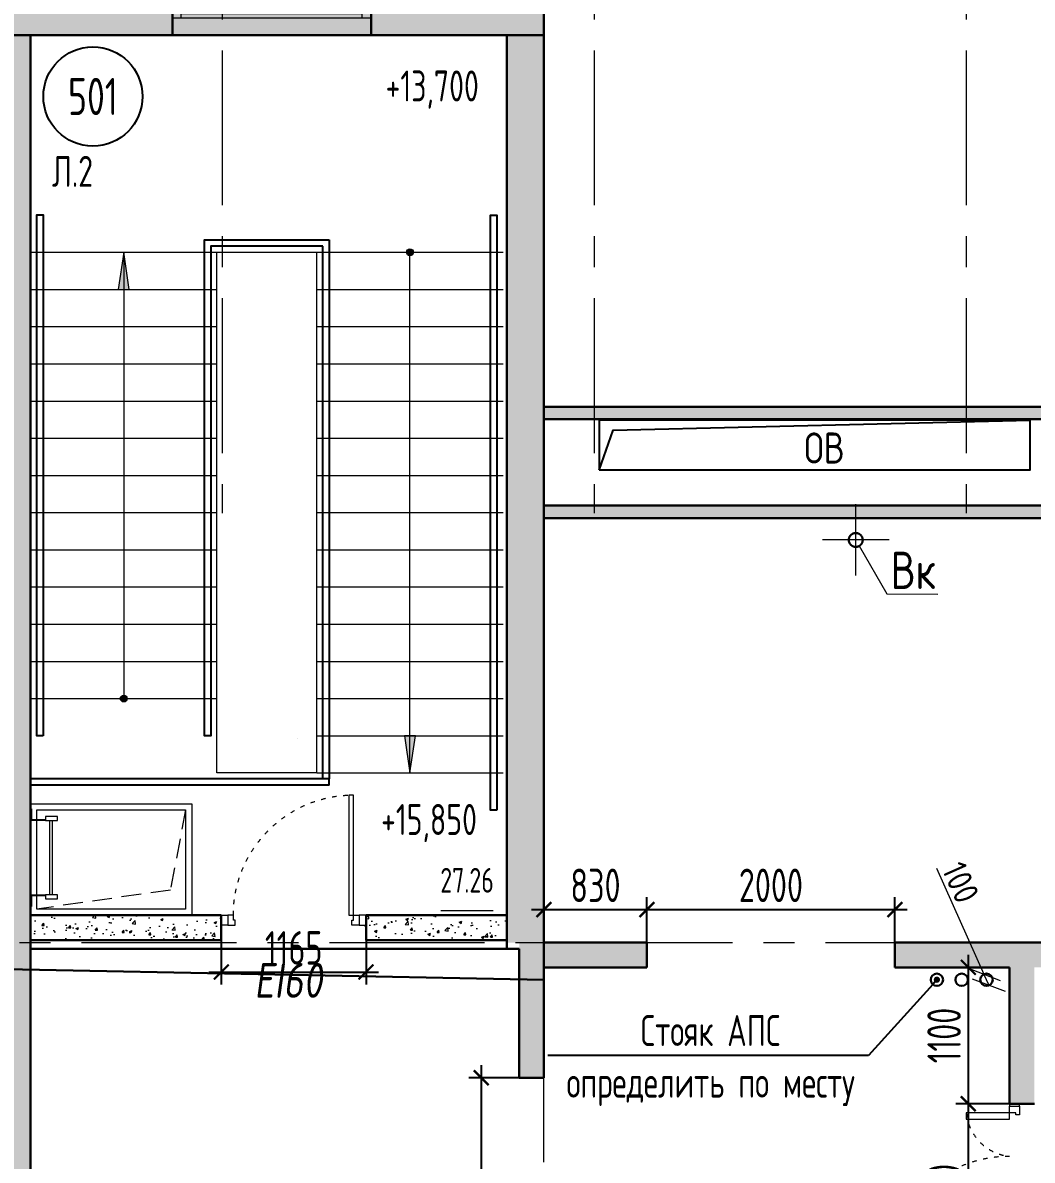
# Model space of a CAD drawing. Header units: millimetres. Extents: x -360149 to 682031, y -35655 to 209517.
# Drawn here: x 342516 to 350657, y 73410 to 82586 of the extents above; entities that cross this region are included whole.
import ezdxf
from ezdxf import colors
from ezdxf.entities.mleader import LeaderData, LeaderLine
from ezdxf.enums import TextEntityAlignment as Align
from ezdxf.math import Vec2, Vec3

# ---------------------------------------------------------------- set-up
doc = ezdxf.new("R2010")
doc.units = ezdxf.units.MM
doc.header["$MEASUREMENT"] = 0
doc.header["$PDMODE"] = 3
doc.header["$PDSIZE"] = -4
for name, pattern in [('ACAD_ISO03W100', [30, 12, -18]), ('CENTER', [2, 1.25, -0.25, 0.25, -0.25]), ('DASHED', [19.05, 12.7, -6.35]), ('HIDDEN2', [4.7625, 3.175, -1.5875])]:
    doc.linetypes.add(name, pattern=pattern)
doc.layers.get('0').update_dxf_attribs({"color": 250, "lineweight": 9})
doc.layers.get('Defpoints').update_dxf_attribs({"color": 6})
for name, color, linetype, lineweight in [('АР_Двери', 175, 'Continuous', 18), ('АР_Двери фасада', 1, 'Continuous', 15), ('АР_Лестницы', 250, 'Continuous', 15), ('АР_Лестницы ограждение', 94, 'Continuous', 25), ('АР_Маркер экспликации', 239, 'Continuous', 13), ('АР_Номер помещения', 1, 'Continuous', 25), ('АР_Окна БЛОК', 250, 'Continuous', 13), ('АР_Оси', 195, 'Continuous', 9), ('АР_Отметки', 250, 'Continuous', 15), ('АР_Перегородки газоблок', 165, 'Continuous', 30), ('АР_Перегородки газоблок_Штрих', 165, 'Continuous', 5), ('АР_Помещения_площадь', 19, 'Continuous', 9), ('АР_стены', 250, 'Continuous', 30), ('АР_Сущ Несущая стена', 216, 'Continuous', 30), ('АР_Штриховка монолит', 250, 'Continuous', 9), ('Подвал', 250, 'Continuous', 30), ('Специальное оборудование', 7, 'Continuous', 9), ('СС_СКК_Лоток', 170, 'Continuous', 25)]:
    doc.layers.add(name, color=color, linetype=linetype, lineweight=lineweight)
doc.layers.add('АР_Отверстия', color=251, linetype='Continuous')
doc.layers.add('М_проемы ОВ 4-5эт', color=30, linetype='Continuous')
doc.layers.add('АР_ПБ_Двери', color=7, linetype='Continuous', lineweight=15, true_color=0xdb0000)
doc.layers.add('Для уточнения шахт ОВ', color=20, linetype='Continuous', lineweight=30, plot=False)
doc.styles.add('GOST Common', font='GOST Common.ttf', dxfattribs={"width": 0.9, "height": 200})
doc.styles.add('ICOCPEUR', font='isocpeur.ttf')
doc.styles.add('ISOCPEUR', font='isocpeur.ttf', dxfattribs={"width": 0.7})
doc.styles.get("Standard").update_dxf_attribs({"font": 'isocpeur.ttf', "width": 0.7})
doc.styles.add('Архитект', font='isocpeur.ttf', dxfattribs={"width": 0.8, "oblique": 8})
doc.dimstyles.new('ADSK_Основной_2_мм', dxfattribs={"dimscale": 304.8, "dimtxt": 201.142999, "dimasz": 0.656168, "dimexe": 0.492126, "dimexo": 0.492126, "dimgap": 0.098425, "dimtad": 1, "dimdec": 1, "dimrnd": 0.1, "dimdsep": 46, "dimtxsty": 'GOST Common', "dimblk1": 'OBLIQUE', "dimblk2": 'OBLIQUE', "dimsah": 1, "dimcen": 0.09, "dimdle": 0.492126, "dimazin": 2, "dimtfac": 1, "dimtdec": 4, "dimtix": 1, "dimtmove": 0, "dimatfit": 3, "dimfxl": 1, "dimtvp": 1, "dimtolj": 1, "dimtzin": 0, "dimlwd": 20, "dimlwe": 20, "dimarcsym": 2})
doc.dimstyles.new('R_100', dxfattribs={"dimtxt": 270, "dimasz": 120, "dimexe": 100, "dimexo": 0, "dimgap": 60, "dimtad": 1, "dimdec": 0, "dimrnd": 5, "dimzin": 0, "dimdsep": 46, "dimtxsty": 'ISOCPEUR', "dimblk": 'ARCHTICK', "dimcen": 0, "dimdle": 100, "dimclrd": 256, "dimclre": 256, "dimclrt": 256, "dimadec": 0, "dimazin": 0, "dimtfac": 2, "dimtdec": 0, "dimtofl": 0, "dimtmove": 1, "dimatfit": 3, "dimfxl": 1, "dimtvp": 3, "dimtolj": 1, "dimtzin": 0, "dimarcsym": 0})
pattern_1 = [(50, (0.03, 270.04), (215.178055, -18.82564), [22.5, -247.5]), (355, (0.03, 270.04), (-41.6254, 225.65764), [18, -198]), (100.451444, (17.96, 268.47), (173.55265, 206.832), [19.12206, -210.34263]), (46.1842, (0.03, 330.04), (320.1724, -49.65578), [33.75, -371.25]), (96.63564, (26.7, 325.9), (280.39858, 292.23558), [28.6831, -315.51413]), (351.18416, (0.03, 330.04), (280.39858, 292.23558), [27, -297]), (21, (30.03, 315.04), (179.07212, -120.78567), [22.5, -247.5]), (326, (30.03, 315.04), (72.9946, 217.54501), [18, -198]), (71.451445, (44.95, 304.97), (252.06671, 96.75935), [19.12206, -210.34263]), (37.5, (0.03, 270.04), (3.647957, 99.868156), [0, -195.6, 0, -201, 0, -198.75]), (7.5, (0.03, 270.04), (78.92086, 118.323514), [0, -114.6, 0, -191.1, 0, -75.75]), (327.5, (-66.87, 270.04), (160.14673, -6.766462), [0, -75, 0, -234, 0, -310.5]), (317.5, (-96.87, 270.04), (174.95585, 30.031495), [0, -97.5, 0, -155.4, 0, -220.5])]

# ---------------------------------------------------------------- blocks, each defined once
blk = doc.blocks.new('_ArchTick')
at = {"color": 0, "linetype": 'ByBlock', "const_width": 0.15}
blk.add_lwpolyline([(-0.5, -0.5), (0.5, 0.5)], dxfattribs=at)
blk = doc.blocks.new('*D666')
at = {"layer": 'Defpoints', "lineweight": -2, "ltscale": 100, "transparency": 16777216}
for p, q in [((346213.5, 74175.7), (346213.5, 71975.7)), ((346519.6, 74075.7), (346113.5, 74075.7)), ((346500.5, 72075.7), (346113.5, 72075.7))]:
    blk.add_line(p, q, dxfattribs=at)
at = {"layer": 'Defpoints', "color": 0, "lineweight": 13, "ltscale": 100, "transparency": 16777216}
for p in [(346519.6, 74075.7), (346213.5, 72075.7), (346500.5, 72075.7)]:
    blk.add_point(p, dxfattribs=at)
at = {"layer": 'Defpoints', "lineweight": -2, "ltscale": 100, "transparency": 16777216, "xscale": 120, "yscale": 120, "zscale": 120}
for p, rotation in [((346213.5, 74075.7), 90), ((346213.5, 72075.7), 270)]:
    blk.add_blockref('_ArchTick', p, dxfattribs=dict(at, rotation=rotation))
at = {"layer": 'Defpoints', "lineweight": 30, "ltscale": 100, "transparency": 16777216, "insert": (346018.5, 73075.7), "char_height": 270, "attachment_point": 5, "rotation": 90, "style": 'ISOCPEUR'}
blk.add_mtext('\\A1;2000', dxfattribs=at)
blk = doc.blocks.new('*D736')
at = {"layer": 'Defpoints', "lineweight": -2, "ltscale": 100, "transparency": 16777216}
for p, q in [((350141, 73965.7), (350141, 72295.7)), ((350474.6, 73865.7), (350041, 73865.7)), ((350474.6, 72395.7), (350041, 72395.7))]:
    blk.add_line(p, q, dxfattribs=at)
at = {"layer": 'Defpoints', "color": 0, "lineweight": 13, "ltscale": 100, "transparency": 16777216}
for p in [(350474.6, 73865.7), (350141, 72395.7), (350474.6, 72395.7)]:
    blk.add_point(p, dxfattribs=at)
at = {"layer": 'Defpoints', "lineweight": -2, "ltscale": 100, "transparency": 16777216, "xscale": 120, "yscale": 120, "zscale": 120}
for p, rotation in [((350141, 73865.7), 90), ((350141, 72395.7), 270)]:
    blk.add_blockref('_ArchTick', p, dxfattribs=dict(at, rotation=rotation))
at = {"layer": 'Defpoints', "lineweight": 30, "ltscale": 100, "transparency": 16777216, "insert": (349946, 73130.7), "char_height": 270, "attachment_point": 5, "rotation": 90, "style": 'ISOCPEUR'}
blk.add_mtext('\\A1;1470', dxfattribs=at)
blk = doc.blocks.new('*U362')
at = {"true_color": 0xffffff}
h = blk.add_hatch(color=7, dxfattribs=at)
h.dxf.hatch_style = 1
h.paths.add_polyline_path([(-1600, -140), (0, -140), (0, 220), (-1600, 220)])
at = {"lineweight": 30}
for p, q in [((-1600, -140), (-1600, 220)), ((0, -140), (0, 220))]:
    blk.add_line(p, q, dxfattribs=at)
for p, q in [((0, 220), (-1600, 220)), ((-1600, 70), (0, 70)), ((-1600, 0), (0, 0)), ((-1530, 0), (-1530, 70)), ((-1530, 35), (-70, 35)), ((-70, 0), (-70, 70)), ((-1600, -140), (0, -140)), ((-1600, -140), (-1600, -140)), ((-1600, -140), (-1600, -140)), ((0, -140), (0, -140)), ((0, -140), (0, -140))]:
    blk.add_line(p, q)
blk = doc.blocks.new('*D751')
at = {"layer": 'Defpoints', "lineweight": -2, "ltscale": 100, "transparency": 16777216}
for p, q in [((350141, 75065.7), (350141, 73765.7)), ((350474.6, 74965.7), (350041, 74965.7)), ((350474.6, 73865.7), (350041, 73865.7))]:
    blk.add_line(p, q, dxfattribs=at)
at = {"layer": 'Defpoints', "color": 0, "lineweight": 13, "ltscale": 100, "transparency": 16777216}
for p in [(350474.6, 74965.7), (350141, 73865.7), (350474.6, 73865.7)]:
    blk.add_point(p, dxfattribs=at)
at = {"layer": 'Defpoints', "lineweight": -2, "ltscale": 100, "transparency": 16777216, "xscale": 120, "yscale": 120, "zscale": 120}
for p, rotation in [((350141, 74965.7), 90), ((350141, 73865.7), 270)]:
    blk.add_blockref('_ArchTick', p, dxfattribs=dict(at, rotation=rotation))
at = {"layer": 'Defpoints', "lineweight": 30, "ltscale": 100, "transparency": 16777216, "insert": (349946, 74415.7), "char_height": 270, "attachment_point": 5, "rotation": 90, "style": 'ISOCPEUR'}
blk.add_mtext('\\A1;1100', dxfattribs=at)
blk = doc.blocks.new('*D755')
at = {"layer": 'Defpoints', "lineweight": -2, "ltscale": 100, "transparency": 16777216}
for p, q in [((346719.6, 75165.7), (346719.6, 75532)), ((347549.6, 75165.7), (347549.6, 75532)), ((346619.6, 75432), (347649.6, 75432))]:
    blk.add_line(p, q, dxfattribs=at)
at = {"layer": 'Defpoints', "color": 0, "lineweight": 13, "ltscale": 100, "transparency": 16777216}
for p in [(347549.6, 75432), (346719.6, 75165.7), (347549.6, 75165.7)]:
    blk.add_point(p, dxfattribs=at)
at = {"layer": 'Defpoints', "lineweight": -2, "ltscale": 100, "transparency": 16777216, "xscale": 120, "yscale": 120, "zscale": 120, "rotation": 180}
blk.add_blockref('_ArchTick', (346719.6, 75432), dxfattribs=at)
at = {"layer": 'Defpoints', "lineweight": -2, "ltscale": 100, "transparency": 16777216, "xscale": 120, "yscale": 120, "zscale": 120}
blk.add_blockref('_ArchTick', (347549.6, 75432), dxfattribs=at)
at = {"layer": 'Defpoints', "lineweight": 30, "ltscale": 100, "transparency": 16777216, "insert": (347134.6, 75627), "char_height": 270, "attachment_point": 5, "style": 'ISOCPEUR'}
blk.add_mtext('\\A1;830', dxfattribs=at)
blk = doc.blocks.new('*D756')
at = {"layer": 'Defpoints', "lineweight": -2, "ltscale": 100, "transparency": 16777216}
for p, q in [((347549.6, 75165.7), (347549.6, 75532)), ((349549.6, 75165.7), (349549.6, 75532)), ((347449.6, 75432), (349649.6, 75432))]:
    blk.add_line(p, q, dxfattribs=at)
at = {"layer": 'Defpoints', "color": 0, "lineweight": 13, "ltscale": 100, "transparency": 16777216}
for p in [(349549.6, 75432), (347549.6, 75165.7), (349549.6, 75165.7)]:
    blk.add_point(p, dxfattribs=at)
at = {"layer": 'Defpoints', "lineweight": -2, "ltscale": 100, "transparency": 16777216, "xscale": 120, "yscale": 120, "zscale": 120, "rotation": 180}
blk.add_blockref('_ArchTick', (347549.6, 75432), dxfattribs=at)
at = {"layer": 'Defpoints', "lineweight": -2, "ltscale": 100, "transparency": 16777216, "xscale": 120, "yscale": 120, "zscale": 120}
blk.add_blockref('_ArchTick', (349549.6, 75432), dxfattribs=at)
at = {"layer": 'Defpoints', "lineweight": 30, "ltscale": 100, "transparency": 16777216, "insert": (348549.6, 75627), "char_height": 270, "attachment_point": 5, "style": 'ISOCPEUR'}
blk.add_mtext('\\A1;2000', dxfattribs=at)
blk = doc.blocks.new('_DotSmall')
at = {"color": 0, "linetype": 'ByBlock', "const_width": 0.5}
blk.add_lwpolyline([(-0.0625, 0, 1), (0.0625, 0, 1)], format="xyb", close=True, dxfattribs=at)
blk = doc.blocks.new('*D808')
at = {"layer": 'Defpoints', "lineweight": -2, "ltscale": 100, "transparency": 16777216}
for p, q in [((344117.6, 75185.7), (344117.6, 74828)), ((345284.6, 75185.7), (345284.6, 74828)), ((344017.6, 74928), (345384.6, 74928))]:
    blk.add_line(p, q, dxfattribs=at)
at = {"layer": 'Defpoints', "color": 0, "lineweight": 30, "ltscale": 100, "transparency": 16777216}
for p in [(344117.6, 75185.7), (345284.6, 75185.7), (345284.6, 74928)]:
    blk.add_point(p, dxfattribs=at)
at = {"layer": 'Defpoints', "lineweight": -2, "ltscale": 100, "transparency": 16777216, "xscale": 120, "yscale": 120, "zscale": 120, "rotation": 180}
blk.add_blockref('_ArchTick', (344117.6, 74928), dxfattribs=at)
at = {"layer": 'Defpoints', "lineweight": -2, "ltscale": 100, "transparency": 16777216, "xscale": 120, "yscale": 120, "zscale": 120}
blk.add_blockref('_ArchTick', (345284.6, 74928), dxfattribs=at)
at = {"layer": 'Defpoints', "lineweight": 30, "ltscale": 100, "transparency": 16777216, "insert": (344701.1, 75123), "char_height": 270, "attachment_point": 5, "style": 'ISOCPEUR'}
blk.add_mtext('\\A1;1165', dxfattribs=at)
blk = doc.blocks.new('*U895')
for points in [[(-55, -80), (-55, 0), (-115, 0), (-115, -40), (-100, -40), (-100, -80), (-55, -80)], [(0, 0), (0, -80), (-55, -80), (-55, 0), (0, 0)], [(-1170, 0), (-1170, -80), (-1115, -80), (-1115, 0), (-1170, 0)], [(-1115, -80), (-1115, 0), (-1055, 0), (-1055, -40), (-1070, -40), (-1070, -80), (-1115, -80)]]:
    blk.add_lwpolyline(points)
blk.add_lwpolyline([(-100, -80), (-100, -1050), (-140, -1050), (-140, -80)], close=True)
at = {"linetype": 'ACAD_ISO03W100', "ltscale": 3}
blk.add_arc((-100, -80), 970, 180, 270, dxfattribs=at)
blk = doc.blocks.new('*U180')
at = {"layer": 'АР_Номер помещения', "color": 7}
blk.add_circle((-17268.8, 2991.2), 400, dxfattribs=at)
at = {"layer": 'АР_Помещения_площадь', "color": 7}
blk.add_line((-14040.9, -3578.2), (-14463.2, -3578.2), dxfattribs=at)
at = {"color": 7, "style": 'ISOCPEUR', "width": 0.7, "flags": 1}
blk.add_attdef('КАТЕГОРИЯ', (-499.2, -2092.2), '', height=250, dxfattribs=at)
at = {"layer": 'АР_Номер помещения', "color": 7, "style": 'ISOCPEUR', "width": 0.7}
blk.add_attdef('НОМЕР_ПОМЕЩЕНИЯ', text='', height=300, dxfattribs=at).set_placement((-17268.8, 2991.2), align=Align.MIDDLE_CENTER)
at = {"layer": 'АР_Помещения_площадь', "color": 7, "lineweight": 30, "width": 0.7, "flags": 104}
blk.add_attdef('ИМЯ_ПОМЕЩЕНИЯ', text='', height=100, dxfattribs=at).set_placement((157.6, 1217.1), align=Align.MIDDLE_CENTER)
at = {"layer": 'АР_Помещения_площадь', "color": 7, "style": 'ISOCPEUR', "width": 0.7}
blk.add_attdef('ПЛОЩАДЬ_ПОМЕЩЕНИЯ', text='', height=200, dxfattribs=at).set_placement((-14036, -3331.7), align=Align.MIDDLE_RIGHT)
blk = doc.blocks.new('*U962')
h = blk.add_hatch(color=256)
h.dxf.hatch_style = 1
edge = h.paths.add_edge_path()
edge.add_arc((0, 0), 27.6, 359.64, 719.64)
h = blk.add_hatch(color=256)
h.dxf.hatch_style = 1
h.paths.add_polyline_path([(3300, -44.3), (3300, 44.3), (3600, 0)])
blk.add_line((3600, 0), (0, 0))
blk.add_lwpolyline([(3300, 44.3), (3300, -44.3), (3600, 0), (3300, 44.3)])
blk.add_circle((0, 0), 27.6)
blk = doc.blocks.new('*U963')
h = blk.add_hatch(color=256)
h.dxf.hatch_style = 1
edge = h.paths.add_edge_path()
edge.add_arc((0, 0), 27.6, 359.64, 719.64)
h = blk.add_hatch(color=256)
h.dxf.hatch_style = 1
h.paths.add_polyline_path([(3900, -44.3), (3900, 44.3), (4200, 0)])
blk.add_line((4200, 0), (0, 0))
blk.add_lwpolyline([(3900, 44.3), (3900, -44.3), (4200, 0), (3900, 44.3)])
blk.add_circle((0, 0), 27.6)
blk = doc.blocks.new('A$C9b338701')
at = {"layer": 'Специальное оборудование'}
for p, q in [((-95.2875, 208.6161), (-95.2875, 217.5096)), ((-95.2875, 217.5096), (0, 217.5096)), ((-8.8935, 208.6161), (-95.2875, 208.6161)), ((-8.8935, 96.8121), (-8.8935, 208.6161)), ((0, 217.5096), (0, 96.8121)), ((598.775, 217.5096), (694.0625, 217.5096)), ((598.775, 96.8121), (598.775, 217.5096)), ((694.0625, 208.6161), (607.6685, 208.6161)), ((607.6685, 208.6161), (607.6685, 96.8121)), ((694.0625, 217.5096), (694.0625, 208.6161)), ((0, 96.8121), (-31.7625, 96.8121)), ((-31.7625, 96.8121), (-31.7625, 0)), ((0, 0), (0, 96.8121)), ((630.5375, 96.8121), (598.775, 96.8121)), ((598.775, 96.8121), (598.775, 0)), ((630.5375, 0), (630.5375, 96.8121)), ((-31.7625, 0), (0, 0)), ((598.775, 64.5414), (0, 64.5414)), ((0, 39.1314), (598.775, 39.1314)), ((598.775, 0), (630.5375, 0))]:
    blk.add_line(p, q, dxfattribs=at)
blk = doc.blocks.new('Полуторная_на лестницу')
for points in [[(75, 80), (75, 1080), (124.9, 1080), (124.9, 80)], [(1375.1, 430), (1375.1, 80), (1425, 80), (1425, 430)]]:
    blk.add_lwpolyline(points, close=True)
for points in [[(0, 0), (0, 80), (20, 80), (20, 0), (0, 0)], [(20, 80), (20, 0), (90, 0), (90, 30), (75, 30), (75, 80), (20, 80)], [(1480, 80), (1480, 0), (1410, 0), (1410, 30), (1425, 30), (1425, 80), (1480, 80)], [(1500, 0), (1500, 80), (1480, 80), (1480, 0), (1500, 0)]]:
    blk.add_lwpolyline(points)
at = {"linetype": 'ACAD_ISO03W100', "ltscale": 3}
for centre, radius, start, end in [((75, 80), 1000, 0, 90), ((1465.4, 39.6), 392.5, 95.90754, 174.09246)]:
    blk.add_arc(centre, radius, start, end, dxfattribs=at)
blk = doc.blocks.new('A$C0e870455')
at = {"layer": 'АР_Оси', "linetype": 'CENTER', "ltscale": 1000}
for p, q in [((0, -288.1), (0, 288.1)), ((268.5, 0), (-268.5, 0))]:
    blk.add_line(p, q, dxfattribs=at)
at = {"layer": 'АР_Оси', "linetype": 'CENTER', "lineweight": 30, "ltscale": 1000}
blk.add_circle((0, 0), 56, dxfattribs=at)
blk = doc.blocks.new('_Oblique')
at = {"color": 0, "linetype": 'ByBlock', "lineweight": -2}
blk.add_line((-0.5, -0.5), (0.5, 0.5), dxfattribs=at)
blk = doc.blocks.new('*D1559')
at = {"color": 0, "lineweight": 20, "transparency": 16777216}
for p in [(349886, 75765), (350308.3, 74820)]:
    blk.add_line(p, (350267.5, 74911.3), dxfattribs=at)
at = {"layer": 'Defpoints', "color": 0, "lineweight": 50, "transparency": 16777216}
for p in [(350267.5, 74911.3), (350308.3, 74820)]:
    blk.add_point(p, dxfattribs=at)
at = {"color": 0, "lineweight": 20, "transparency": 16777216, "xscale": 200, "yscale": 200, "zscale": 200}
for p, rotation in [((350267.5, 74911.3), 294.0770940997665), ((350308.3, 74820), 114.0770940997665)]:
    blk.add_blockref('_Oblique', p, dxfattribs=dict(at, rotation=rotation))
at = {"color": 0, "transparency": 16777216, "insert": (350079.4, 75651), "char_height": 200, "attachment_point": 5, "rotation": 294.07709, "style": 'GOST Common'}
blk.add_mtext('\\A1;100', dxfattribs=at)
blk = doc.blocks.new('_Dot')
at = {"color": 0, "linetype": 'ByBlock', "lineweight": -2}
blk.add_line((-0.5, 0), (-1, 0), dxfattribs=at)
at = {"color": 0, "linetype": 'ByBlock', "const_width": 0.5}
blk.add_lwpolyline([(-0.25, 0, 1), (0.25, 0, 1)], format="xyb", close=True, dxfattribs=at)

msp = doc.modelspace()

# ---------------------------------------------------------------- hatches: boundary and pattern name
at = {"layer": 'АР_Перегородки газоблок_Штрих', "ltscale": 100}
h = msp.add_hatch(dxfattribs=at)
h.set_pattern_fill('AR-CONC', color=256, scale=30)
h.set_pattern_definition([(50, (133394, 90), (215.17805, -18.82564), [22.5, -247.5]), (355, (133394, 90), (-41.6254, 225.65764), [18, -198]), (100.45144, (133411.92, 88.43), (173.55265, 206.832), [19.12206, -210.34263]), (46.1842, (133394, 150), (320.1724, -49.65578), [33.75, -371.25]), (96.63564, (133420.67, 145.86), (280.3986, 292.2356), [28.6831, -315.51413]), (351.18416, (133394, 150), (280.3986, 292.2356), [27, -297]), (21, (133424, 135), (179.07212, -120.78567), [22.5, -247.5]), (326, (133424, 135), (72.9946, 217.54501), [18, -198]), (71.45144, (133438.92, 124.93), (252.06671, 96.75935), [19.12206, -210.34263]), (37.5, (133393.99, 90), (3.647957, 99.868156), [0, -195.6, 0, -201, 0, -198.75]), (7.5, (133393.99, 90), (78.92086, 118.323514), [0, -114.6, 0, -191.1, 0, -75.75]), (327.5, (133327.09, 90), (160.14673, -6.766462), [0, -75, 0, -234, 0, -310.5]), (317.5, (133297.1, 90), (174.95585, 30.031495), [0, -97.5, 0, -155.4, 0, -220.5])])
h.paths.add_polyline_path([(351879.16, 79488.47), (346719.61, 79488.47), (346719.61, 79388.47), (351779.16, 79388.47), (351779.16, 78690.33), (351879.16, 78690.33)])
h.paths.add_polyline_path([(346719.61, 79488.47), (346719.61, 79388.47)], flags=17)
h = msp.add_hatch(dxfattribs=at)
h.set_pattern_fill('AR-CONC', color=256, scale=30)
h.set_pattern_definition([(50, (4140, 3594.68), (215.178055, -18.82564), [22.5, -247.5]), (355, (4140, 3594.68), (-41.6254, 225.65764), [18, -198]), (100.451444, (4157.93, 3593.11), (173.55265, 206.832), [19.12206, -210.34263]), (46.1842, (4140, 3654.68), (320.1724, -49.65578), [33.75, -371.25]), (96.63564, (4166.68, 3650.55), (280.39858, 292.23558), [28.6831, -315.51413]), (351.18416, (4140, 3654.68), (280.39858, 292.23558), [27, -297]), (21, (4170, 3639.68), (179.07212, -120.78567), [22.5, -247.5]), (326, (4170, 3639.68), (72.9946, 217.54501), [18, -198]), (71.451445, (4184.92, 3629.62), (252.06671, 96.75935), [19.12206, -210.34263]), (37.5, (4140, 3594.68), (3.647957, 99.868156), [0, -195.6, 0, -201, 0, -198.75]), (7.5, (4140, 3594.68), (78.92086, 118.323514), [0, -114.6, 0, -191.1, 0, -75.75]), (327.5, (4073.1, 3594.68), (160.14673, -6.766462), [0, -75, 0, -234, 0, -310.5]), (317.5, (4043.1, 3594.68), (174.95585, 30.031495), [0, -97.5, 0, -155.4, 0, -220.5])])
h.paths.add_polyline_path([(346719.61, 78590.33), (346719.61, 78710.33), (346719.61, 78710.33), (346719.61, 78590.33), (352812.41, 78590.33), (352812.59, 78690.33), (346719.55, 78690.33)])
h = msp.add_hatch(dxfattribs=at)
h.set_pattern_fill('AR-CONC', color=256, scale=30)
h.set_pattern_definition(pattern_1)
h.paths.add_polyline_path([(342579.65, 75265.68), (342579.65, 75385.68), (342579.65, 75385.68), (342579.65, 75185.68), (344117.53, 75185.68), (344117.77, 75385.69), (342579.65, 75385.68)])
h = msp.add_hatch(dxfattribs=at)
h.set_pattern_fill('AR-CONC', color=256, scale=30)
h.set_pattern_definition(pattern_1)
h.paths.add_polyline_path([(345274.65, 75265.68), (345274.65, 75385.68), (345274.65, 75385.68), (345274.65, 75185.68), (346419.5, 75185.68), (346419.74, 75385.68), (345274.65, 75385.68)])
at = {"layer": 'АР_Штриховка монолит', "ltscale": 100}
h = msp.add_hatch(dxfattribs=at)
h.set_pattern_fill('ANSI35', color=256, scale=500)
h.paths.add_polyline_path([(347549.61, 74965.68), (347549.61, 75165.68), (346719.61, 75165.68), (346719.61, 86350.68), (380919.61, 86350.68), (380919.61, 86650.68), (346419.61, 86650.68), (346419.61, 82685.68), (346419.61, 82485.68), (346419.61, 75165.68), (346519.61, 75165.68), (346519.61, 74075.68), (346719.61, 74075.68), (346719.61, 74965.68)])
h.paths.add_polyline_path([(349549.61, 75165.68), (349549.61, 74965.68), (350474.61, 74965.68), (350474.61, 73865.68), (350674.61, 73865.68), (350674.61, 74965.68), (355674.25, 74965.68), (355674.25, 75165.68)])
h = msp.add_hatch(dxfattribs=at)
h.set_pattern_fill('ANSI35', color=256, scale=500)
h.paths.add_polyline_path([(336004.61, 82485.68), (342379.61, 82485.68), (342379.61, 71075.68), (342579.61, 71075.68), (342579.61, 82485.68), (346419.61, 82485.68), (346419.61, 82685.68), (335804.62, 82685.68), (335804.61, 82485.68), (336004.61, 82485.68)])

# ---------------------------------------------------------------- linework, layer by layer
at = {"color": 1, "lineweight": 30}
for centre in [(349887.89, 74865.68), (350087.89, 74865.68), (350287.89, 74865.68)]:
    msp.add_circle(centre, 50, dxfattribs=at)
at = {"layer": 'Defpoints', "color": 3, "lineweight": 30, "ltscale": 100}
msp.add_lwpolyline([(329654.61, 55305.68), (329654.61, 64615.68), (336004.61, 64615.68), (336004.61, 82485.68), (342238.81, 82485.68), (342379.61, 74952), (346719.61, 74865.68), (346719.61, 86350.68), (380919.61, 86350.68), (380919.61, 74865.68), (385229.61, 74865.68)], dxfattribs=at)
msp.add_lwpolyline([(342579.61, 82485.68), (346419.62, 82485.68), (346419.62, 75115.65), (342579.61, 75115.65)], close=True, dxfattribs=at)
at = {"layer": 'АР_Двери', "ltscale": 75}
for points in [[(343879.69, 75385.76), (342579.69, 75385.68), (342579.64, 76285.68), (343879.64, 76285.76)], [(343829.69, 75435.76), (342629.69, 75435.69), (342629.64, 76235.69), (343829.64, 76235.76)], [(343829.69, 75435.76), (342629.69, 75435.69), (342629.64, 76235.69), (343829.64, 76235.76)]]:
    msp.add_lwpolyline(points, close=True, dxfattribs=at)
at = {"layer": 'АР_Двери фасада', "linetype": 'HIDDEN2', "lineweight": 15, "ltscale": 50}
msp.add_lwpolyline([(343829.64, 76235.76), (343706.68, 75589.3), (342629.69, 75435.69)], dxfattribs=at)
at = {"layer": 'АР_Лестницы', "color": 18, "ltscale": 100, "true_color": 0x000000}
for p, q in [((342579.61, 80734.24), (344081.99, 80734.24)), ((344081.92, 80734.2), (346389.61, 80734.24)), ((342579.61, 80434.24), (344081.99, 80434.24)), ((344887.24, 80434.24), (346389.61, 80434.24)), ((342579.61, 80134.24), (344081.99, 80134.24)), ((344887.24, 80134.24), (346389.61, 80134.24)), ((342579.61, 79834.24), (344081.99, 79834.24)), ((344887.24, 79834.24), (346389.61, 79834.24)), ((342579.61, 79534.24), (344081.99, 79534.24)), ((344887.24, 79534.24), (346389.61, 79534.24)), ((342579.61, 79234.24), (344081.99, 79234.24)), ((344887.24, 79234.24), (346389.61, 79234.24)), ((342579.61, 78934.24), (344081.99, 78934.24)), ((344887.24, 78934.24), (346389.61, 78934.24)), ((342579.61, 78634.24), (344081.99, 78634.24)), ((344887.24, 78634.24), (346389.61, 78634.24)), ((342579.61, 78334.24), (344081.99, 78334.24)), ((344887.24, 78334.24), (346389.61, 78334.24)), ((342579.61, 78034.24), (344081.99, 78034.24)), ((344887.24, 78034.24), (346389.61, 78034.24)), ((342579.61, 77734.24), (344081.99, 77734.24)), ((344887.24, 77734.24), (346389.61, 77734.24)), ((342579.61, 77434.24), (344081.99, 77434.24)), ((344887.24, 77434.24), (346389.61, 77434.24)), ((342579.61, 77134.24), (344081.99, 77134.24)), ((344887.26, 77134.24), (346389.63, 77134.24)), ((344887.26, 76834.24), (346389.63, 76834.24)), ((344887.06, 76534.24), (344081.92, 76534.27)), ((344887.26, 76534.24), (346389.63, 76534.24))]:
    msp.add_line(p, q, dxfattribs=at)
at = {"layer": 'АР_Лестницы', "ltscale": 100}
for points in [[(344081.98, 76534.27), (344081.92, 80734.24)], [(344887.06, 76534.24), (344887.06, 80734.21)]]:
    msp.add_lwpolyline(points, dxfattribs=at)
at = {"layer": 'АР_Лестницы ограждение', "color": 18, "ltscale": 100, "true_color": 0x000000}
for p, q in [((344987.24, 76485.25), (342579.55, 76485.25)), ((344987.24, 76434.24), (344987.24, 76485.25)), ((344987.24, 76434.24), (342579.55, 76435.25))]:
    msp.add_line(p, q, dxfattribs=at)
for points in [[(342679.63, 76834.24), (342629.63, 76834.24), (342629.63, 81036.57), (342679.63, 81036.57)], [(346339.34, 76234.24), (346289.34, 76234.24), (346289.34, 81034.43), (346339.34, 81034.43)]]:
    msp.add_lwpolyline(points, close=True, dxfattribs=at)
for points in [[(344937.24, 80784.21), (344031.98, 80784.21), (344031.98, 79076.57), (344031.98, 76834.24), (343981.98, 76834.24), (343981.98, 79076.57), (343981.98, 80834.21), (344987.24, 80834.21)], [(344987.24, 80834.21), (344987.24, 76485.25), (344937.24, 76485.25), (344937.24, 80784.21)], [(344731.5, 76812.93), (344731.5, 76812.94)]]:
    msp.add_lwpolyline(points, dxfattribs=at)
at = {"layer": 'АР_Оси', "linetype": 'CENTER', "ltscale": 1000}
for p, q in [((344124.55, 134363.15), (344124.55, 78630.8)), ((347124.55, 134363.15), (347124.55, 78630.8)), ((350124.55, 134363.15), (350124.55, 78630.8)), ((346719.61, 53394.41), (346719.61, 87701.89)), ((316990.86, 75165.68), (400588.02, 75165.68)), ((316990.86, 75165.68), (355674.25, 75165.68))]:
    msp.add_line(p, q, dxfattribs=at)
at = {"layer": 'АР_Перегородки газоблок', "ltscale": 100}
for p, q in [((344117.65, 75385.69), (344117.65, 75185.68)), ((345284.65, 75385.68), (345284.65, 75185.68))]:
    msp.add_line(p, q, dxfattribs=at)
for points in [[(346719.61, 79488.47), (351879.16, 79488.47)], [(351779.16, 79388.47), (346719.61, 79388.47)], [(346719.61, 78690.33), (352812.53, 78690.33)], [(352812.53, 78590.33), (346719.61, 78590.33)], [(342579.65, 75385.68), (344117.65, 75385.68)], [(345284.65, 75385.68), (346419.65, 75385.68)], [(344117.65, 75185.68), (342579.65, 75185.68)], [(346419.62, 75185.68), (345284.65, 75185.68)]]:
    msp.add_lwpolyline(points, dxfattribs=at)
at = {"layer": 'АР_стены', "linetype": 'DASHED', "lineweight": 15, "ltscale": 200}
msp.add_lwpolyline([(343829.69, 75435.76), (342629.69, 75435.69), (342629.64, 76235.69), (343829.64, 76235.76)], close=True, dxfattribs=at)
at = {"layer": 'АР_Сущ Несущая стена', "ltscale": 100}
for p, q in [((346719.61, 86350.68), (346719.61, 75165.68)), ((342579.61, 71075.68), (342579.61, 82485.68)), ((342579.61, 82485.68), (346419.61, 82485.68)), ((346419.61, 82485.68), (346419.62, 75115.65)), ((346719.61, 75165.68), (347549.61, 75165.68)), ((349549.61, 75165.68), (355674.25, 75165.68)), ((346419.62, 75115.65), (346519.62, 75115.65)), ((346419.62, 75115.65), (346519.62, 75115.65)), ((346519.62, 75115.65), (346519.61, 74075.68)), ((346719.61, 74965.68), (346719.61, 74075.68)), ((346719.61, 74965.68), (347549.61, 74965.68)), ((349549.61, 74965.68), (350474.61, 74965.68)), ((350474.61, 74965.68), (350474.61, 73865.68)), ((346519.61, 74075.68), (346719.61, 74075.68)), ((350474.61, 73865.68), (350674.61, 73865.68))]:
    msp.add_line(p, q, dxfattribs=at)
for points in [[(350332.03, 61655.68), (342354.6, 61655.68), (342354.85, 55305.68), (329654.61, 55305.68), (329654.25, 64615.68), (336004.61, 64615.68), (336004.61, 82485.68), (346719.61, 82485.68), (346719.61, 86350.68), (380919.61, 86350.68), (380919.61, 82485.68), (391519.61, 82485.68), (391519.61, 64615.68), (397869.98, 64615.68), (397869.98, 55305.68), (385169.61, 55305.68), (385169.61, 61655.68), (380769.61, 61655.68)], [(347549.61, 75165.68), (347549.61, 74965.68)], [(349549.61, 75165.68), (349549.61, 74965.68)]]:
    msp.add_lwpolyline(points, dxfattribs=at)
at = {"layer": 'Для уточнения шахт ОВ', "color": 1, "lineweight": 9, "ltscale": 500}
msp.add_lwpolyline([(349261.59, 78364.94), (349483.15, 77978.74), (349894.59, 77976.33)], dxfattribs=at)
msp.add_lwpolyline([(349261.59, 78364.94), (349483.15, 77978.74), (349894.59, 77976.33)], dxfattribs=at)
msp.add_lwpolyline([(349261.59, 78364.94), (349483.15, 77978.74), (349894.59, 77976.33)], dxfattribs=at)
at = {"layer": 'М_проемы ОВ 4-5эт', "color": 1, "linetype": 'ByBlock'}
msp.add_lwpolyline([(347164.55, 78978.47), (350639.55, 78978.47), (350639.55, 79378.47), (347164.55, 79378.47)], close=True, dxfattribs=at)
msp.add_lwpolyline([(347164.55, 78977.54), (347276.47, 79298.46), (350639.55, 79378.47)], dxfattribs=at)

# ---------------------------------------------------------------- block references
at = {"layer": 'Defpoints', "color": 3, "lineweight": 30, "ltscale": 100, "rotation": 90}
msp.add_blockref('A$C9b338701', (342795.54, 75550.93), dxfattribs=at)
at = {"layer": 'АР_Двери', "xscale": -1, "rotation": 180}
msp.add_blockref('*U895', (345284.65, 75305.69), dxfattribs=at)
at = {"layer": 'АР_Двери', "rotation": 90.00000000000001}
msp.add_blockref('Полуторная_на лестницу', (350554.61, 72365.68), dxfattribs=at)
at = {"layer": 'АР_Лестницы', "ltscale": 100}
for name, p, rotation in [('*U963', (345638.41, 80734.23), 270), ('*U962', (343330.8, 77134.24), 90.00000000000001)]:
    msp.add_blockref(name, p, dxfattribs=dict(at, rotation=rotation))
at = {"layer": 'АР_Маркер экспликации', "color": 7}
ref = msp.add_blockref('*U180', (360351.15, 78999.61), dxfattribs=at)
ref.add_attrib('НОМЕР_ПОМЕЩЕНИЯ', '501', dxfattribs={"layer": 'АР_Номер помещения', "color": 7, "height": 300, "style": 'ISOCPEUR', "width": 0.7}).set_placement((343082.33, 81990.8), align=Align.MIDDLE_CENTER)
ref.add_attrib('ПЛОЩАДЬ_ПОМЕЩЕНИЯ', '27.26', dxfattribs={"layer": 'АР_Помещения_площадь', "color": 7, "height": 200, "style": 'ISOCPEUR', "width": 0.7}).set_placement((346315.15, 75667.93), align=Align.MIDDLE_RIGHT)
at = {"layer": 'АР_Окна БЛОК'}
msp.add_blockref('*U362', (345324.61, 82625.68), dxfattribs=at)
at = {"layer": 'Подвал', "lineweight": 13, "ltscale": 500}
msp.add_blockref('A$C0e870455', (349233.74, 78413.47), dxfattribs=at)

# ---------------------------------------------------------------- texts
at = {"layer": 'АР_Отверстия', "ltscale": 100, "insert": (348980.7, 79155.11), "char_height": 250, "attachment_point": 5, "line_spacing_factor": 0.7, "style": 'ICOCPEUR'}
msp.add_mtext('\\A1;{\\W0.8;ОВ}', dxfattribs=at)
at = {"layer": 'АР_Отверстия', "color": 1, "ltscale": 100, "insert": (349697.64, 78168.25), "char_height": 300, "attachment_point": 5, "line_spacing_factor": 0.7, "style": 'ICOCPEUR'}
msp.add_mtext('\\A1;{\\W0.8;Вк}', dxfattribs=at)
at = {"layer": 'АР_ПБ_Двери', "lineweight": 35, "style": 'Архитект', "oblique": 8, "width": 0.8}
msp.add_text('EI60', height=280, dxfattribs=at).set_placement((344383.68, 74720.31))

# ---------------------------------------------------------------- dimensions: what is measured, and where the dimension line sits
at = {"color": 1}
dim = msp.add_diameter_dim_2p(p1=(350308.29, 74820.03), p2=(350267.49, 74911.33), dimstyle='ADSK_Основной_2_мм', override={"dimpost": '<>'}, dxfattribs=at)
dim.commit()
dim.dimension.update_dxf_attribs({"geometry": '*D1559', "text_midpoint": (349960.68, 75597.96), "dimtype": 163})
at = {"layer": 'Defpoints', "color": 3, "lineweight": 30, "ltscale": 100}
for base, p1, p2, picture, middle in [((347549.61, 75432), (346719.61, 75165.68), (347549.61, 75165.68), '*D755', (347134.61, 75627)), ((349549.61, 75432), (347549.61, 75165.68), (349549.61, 75165.68), '*D756', (348549.61, 75627)), ((345284.65, 74928.04), (344117.65, 75185.68), (345284.65, 75185.68), '*D808', (344701.15, 75123.04))]:
    dim = msp.add_linear_dim(base=base, p1=p1, p2=p2, dimstyle='R_100', override={"dimpost": '\\X', "dimfxl": 2.5, "dimarcsym": 1}, dxfattribs=at)
    dim.commit()
    dim.dimension.update_dxf_attribs({"geometry": picture, "text_midpoint": middle})
for base, p1, p2, picture, middle in [((350141, 73865.68), (350474.61, 74965.68), (350474.61, 73865.68), '*D751', (349946, 74415.68)), ((346213.5, 72075.68), (346519.61, 74075.68), (346500.5, 72075.68), '*D666', (346018.5, 73075.68)), ((350141, 72395.68), (350474.61, 73865.68), (350474.61, 72395.68), '*D736', (349946, 73130.68))]:
    dim = msp.add_linear_dim(base=base, p1=p1, p2=p2, angle=90, dimstyle='R_100', override={"dimpost": '\\X', "dimfxl": 2.5, "dimarcsym": 1}, dxfattribs=at)
    dim.commit()
    dim.dimension.update_dxf_attribs({"geometry": picture, "text_midpoint": middle})

# ---------------------------------------------------------------- leaders
at = {"layer": 'АР_Отметки'}
ml = msp.add_multileader_mtext('Standard', dxfattribs=at)
ml.set_content('Л.4', color=256, style='ISOCPEUR')
ml.set_leader_properties(color=256, linetype='Continuous', lineweight=-1)
ml.set_arrow_properties(name='DOTSMALL')
ml.build(insert=Vec2(0, 0))
ml.multileader.update_dxf_attribs({"has_text_frame": 1, "text_left_attachment_type": 4, "text_right_attachment_type": 4, "dogleg_length": 100, "arrow_head_size": 180})
ctx = ml.context
ctx.base_point, ctx.char_height, ctx.arrow_head_size, ctx.landing_gap_size, ctx.plane_origin = Vec3(492034.94, 129862.56), 250, 180, 50, Vec3(520155.38, 117704.9)
ctx.left_attachment, ctx.right_attachment = 4, 4
notes = []
notes.append((ctx, [(0, (0, 0, 0), (0, 0), (1, 0), 1, [])]))
ctx.mtext.insert, ctx.mtext.width, ctx.mtext.line_spacing_style, ctx.mtext.flow_direction = Vec3(492084.94, 130195.89), 852.697, 2, 5
ml = msp.add_multileader_mtext('Standard', dxfattribs=at)
ml.set_content('+13,700', color=256, style='ISOCPEUR')
ml.set_leader_properties(color=256, linetype='Continuous', lineweight=-1)
ml.set_arrow_properties(name='DOTSMALL')
ml.build(insert=Vec2(0, 0))
ml.multileader.update_dxf_attribs({"has_text_frame": 1, "text_left_attachment_type": 4, "text_right_attachment_type": 4, "dogleg_length": 100, "arrow_head_size": 180})
ctx = ml.context
ctx.base_point, ctx.char_height, ctx.arrow_head_size, ctx.landing_gap_size, ctx.plane_origin = Vec3(384014.89, 81893.81), 250, 180, 50, Vec3(383765.52, 81232.99)
ctx.left_attachment, ctx.right_attachment = 4, 4
notes.append((ctx, [(0, (0, 0, 0), (0, 0), (1, 0), 1, [])]))
ctx.mtext.insert, ctx.mtext.width, ctx.mtext.line_spacing_style, ctx.mtext.flow_direction = Vec3(384064.89, 82227.15), 852.697, 2, 5
ml = msp.add_multileader_mtext('Standard', dxfattribs=at)
ml.set_content('+13,700', color=256, style='ISOCPEUR')
ml.set_leader_properties(color=256, linetype='Continuous', lineweight=-1)
ml.set_arrow_properties(name='DOTSMALL')
ml.build(insert=Vec2(0, 0))
ml.multileader.update_dxf_attribs({"has_text_frame": 1, "text_left_attachment_type": 4, "text_right_attachment_type": 4, "dogleg_length": 100, "arrow_head_size": 180})
ctx = ml.context
ctx.base_point, ctx.char_height, ctx.arrow_head_size, ctx.landing_gap_size, ctx.plane_origin = Vec3(345392.12, 81867.26), 250, 180, 50, Vec3(342582.14, 81015.72)
ctx.left_attachment, ctx.right_attachment = 4, 4
notes.append((ctx, [(0, (0, 0, 0), (0, 0), (1, 0), 1, [])]))
ctx.mtext.insert, ctx.mtext.width, ctx.mtext.line_spacing_style, ctx.mtext.flow_direction = Vec3(345442.12, 82200.59), 852.697, 2, 5
ml = msp.add_multileader_mtext('Standard', dxfattribs=at)
ml.set_content('Л.2', color=256, style='ISOCPEUR')
ml.set_leader_properties(color=256, linetype='Continuous', lineweight=-1)
ml.set_arrow_properties(name='DOTSMALL')
ml.build(insert=Vec2(0, 0))
ml.multileader.update_dxf_attribs({"has_text_frame": 1, "text_left_attachment_type": 4, "text_right_attachment_type": 4, "dogleg_length": 100, "arrow_head_size": 180})
ctx = ml.context
ctx.base_point, ctx.char_height, ctx.arrow_head_size, ctx.landing_gap_size, ctx.plane_origin = Vec3(342702.33, 81178.71, 0), 250, 180, 50, Vec3(406731.55, 68886.9, 0)
ctx.left_attachment, ctx.right_attachment = 4, 4
notes.append((ctx, [(0, (0, 0, 0), (0, 0), (1, 0), 1, [])]))
ctx.mtext.insert, ctx.mtext.width, ctx.mtext.line_spacing_style, ctx.mtext.flow_direction = Vec3(342752.33, 81512.04, 0), 852.697, 2, 5
ml = msp.add_multileader_mtext('Standard', dxfattribs=at)
ml.set_content('Л.1', color=256, style='ISOCPEUR')
ml.set_leader_properties(color=256, linetype='Continuous', lineweight=-1)
ml.set_arrow_properties(name='DOTSMALL')
ml.build(insert=Vec2(0, 0))
ml.multileader.update_dxf_attribs({"has_text_frame": 1, "text_left_attachment_type": 4, "text_right_attachment_type": 4, "dogleg_length": 100, "arrow_head_size": 180})
ctx = ml.context
ctx.base_point, ctx.char_height, ctx.arrow_head_size, ctx.landing_gap_size, ctx.plane_origin = Vec3(381447.11, 81026.53, 0), 250, 180, 50, Vec3(368551.08, 68485.68, 0)
ctx.left_attachment, ctx.right_attachment = 4, 4
notes.append((ctx, [(0, (0, 0, 0), (0, 0), (1, 0), 1, [])]))
ctx.mtext.insert, ctx.mtext.width, ctx.mtext.line_spacing_style, ctx.mtext.flow_direction = Vec3(381497.11, 81359.86, 0), 852.697, 2, 5
ml = msp.add_multileader_mtext('Standard', dxfattribs=at)
ml.set_content('+19,400', color=256, style='ISOCPEUR')
ml.set_leader_properties(color=256, linetype='Continuous', lineweight=-1)
ml.set_arrow_properties(name='DOTSMALL')
ml.build(insert=Vec2(0, 0))
ml.multileader.update_dxf_attribs({"has_text_frame": 1, "text_left_attachment_type": 4, "text_right_attachment_type": 4, "dogleg_length": 100, "arrow_head_size": 180})
ctx = ml.context
ctx.base_point, ctx.char_height, ctx.arrow_head_size, ctx.landing_gap_size, ctx.plane_origin = Vec3(521638.62, 76875.13), 250, 180, 50, Vec3(521557.22, 75164.44)
ctx.left_attachment, ctx.right_attachment = 4, 4
notes.append((ctx, [(0, (0, 0, 0), (0, 0), (1, 0), 1, [])]))
ctx.mtext.insert, ctx.mtext.width, ctx.mtext.defined_height, ctx.mtext.line_spacing_style, ctx.mtext.flow_direction = Vec3(521688.62, 77208.46), 696.0353, 776.46, 2, 5
ml = msp.add_multileader_mtext('Standard', dxfattribs=at)
ml.set_content('+19,400', color=256, style='ISOCPEUR')
ml.set_leader_properties(color=256, linetype='Continuous', lineweight=-1)
ml.set_arrow_properties(name='DOTSMALL')
ml.build(insert=Vec2(0, 0))
ml.multileader.update_dxf_attribs({"has_text_frame": 1, "text_left_attachment_type": 4, "text_right_attachment_type": 4, "dogleg_length": 100, "arrow_head_size": 180})
ctx = ml.context
ctx.base_point, ctx.char_height, ctx.arrow_head_size, ctx.landing_gap_size, ctx.plane_origin = Vec3(481272.79, 76579.15), 250, 180, 50, Vec3(481275.76, 74391.8)
ctx.left_attachment, ctx.right_attachment = 4, 4
notes.append((ctx, [(0, (0, 0, 0), (0, 0), (1, 0), 1, [])]))
ctx.mtext.insert, ctx.mtext.width, ctx.mtext.defined_height, ctx.mtext.line_spacing_style, ctx.mtext.flow_direction = Vec3(481322.79, 76912.48), 696.0353, 776.46, 2, 5
ml = msp.add_multileader_mtext('Standard', dxfattribs=at)
ml.set_content('+15,850', color=256, style='ISOCPEUR')
ml.set_leader_properties(color=256, linetype='Continuous', lineweight=-1)
ml.set_arrow_properties(name='DOTSMALL')
ml.build(insert=Vec2(0, 0))
ml.multileader.update_dxf_attribs({"has_text_frame": 1, "text_left_attachment_type": 4, "text_right_attachment_type": 4, "dogleg_length": 100, "arrow_head_size": 180})
ctx = ml.context
ctx.base_point, ctx.char_height, ctx.arrow_head_size, ctx.landing_gap_size, ctx.plane_origin = Vec3(345355.66, 75950.04), 250, 180, 50, Vec3(344052.42, 74742.44)
ctx.left_attachment, ctx.right_attachment = 4, 4
notes.append((ctx, [(0, (0, 0, 0), (0, 0), (1, 0), 1, [])]))
ctx.mtext.insert, ctx.mtext.width, ctx.mtext.defined_height, ctx.mtext.line_spacing_style, ctx.mtext.flow_direction = Vec3(345405.66, 76283.38), 696.0353, 776.46, 2, 5
ml = msp.add_multileader_mtext('Standard', dxfattribs=at)
ml.set_content('+15,850', color=256, style='ISOCPEUR')
ml.set_leader_properties(color=256, linetype='Continuous', lineweight=-1)
ml.set_arrow_properties(name='DOTSMALL')
ml.build(insert=Vec2(0, 0))
ml.multileader.update_dxf_attribs({"has_text_frame": 1, "text_left_attachment_type": 4, "text_right_attachment_type": 4, "dogleg_length": 100, "arrow_head_size": 180})
ctx = ml.context
ctx.base_point, ctx.char_height, ctx.arrow_head_size, ctx.landing_gap_size, ctx.plane_origin = Vec3(381319.93, 75537.42), 250, 180, 50, Vec3(382244.93, 73193.83)
ctx.left_attachment, ctx.right_attachment = 4, 4
notes.append((ctx, [(0, (0, 0, 0), (0, 0), (1, 0), 1, [])]))
ctx.mtext.insert, ctx.mtext.width, ctx.mtext.line_spacing_style, ctx.mtext.flow_direction = Vec3(381369.93, 75870.75), 852.697, 2, 5
at = {"layer": 'СС_СКК_Лоток', "color": 1, "lineweight": 0, "transparency": 33554687}
ml = msp.add_multileader_mtext('Standard', dxfattribs=at)
ml.set_content('Стояк АПС\\Pопределить по месту', color=1, style='ISOCPEUR')
ml.set_leader_properties()
ml.set_arrow_properties(name='DOT')
ml.build(insert=Vec2(0, 0))
ml.multileader.update_dxf_attribs({"text_left_attachment_type": 6, "text_right_attachment_type": 6, "dogleg_length": 100, "arrow_head_size": 50})
ctx = ml.context
ctx.base_point, ctx.char_height, ctx.arrow_head_size, ctx.landing_gap_size, ctx.plane_origin = Vec3(346908.88, 74255.85), 250, 50, 0, Vec3(350589.45, 71930.32)
ctx.left_attachment, ctx.right_attachment, ctx.text_align_type = 6, 6, 1
notes.append((ctx, [(0, (1, 1, 0), (349336.38, 74255.85), (-1, 0), 100, [(0, [(349887.89, 74865.68)], 0, [])])]))
ctx.mtext.insert, ctx.mtext.width, ctx.mtext.defined_height, ctx.mtext.alignment, ctx.mtext.flow_direction = Vec3(348062.99, 74580.85), 3191.4764, 690.22, 2, 5
for ctx, leaders in notes:
    for number, flags, end, landing, length, lines in leaders:
        leader = LeaderData()
        leader.index, (leader.has_last_leader_line, leader.has_dogleg_vector, leader.attachment_direction) = number, flags
        leader.last_leader_point, leader.dogleg_vector, leader.dogleg_length = Vec3(end), Vec3(landing), length
        for number, points, colour, breaks in lines:
            line = LeaderLine()
            line.index, line.vertices, line.color, line.breaks = number, Vec3.list(points), colors.encode_raw_color(colour), breaks
            leader.lines.append(line)
        ctx.leaders.append(leader)

doc.saveas('drawing.dxf')
